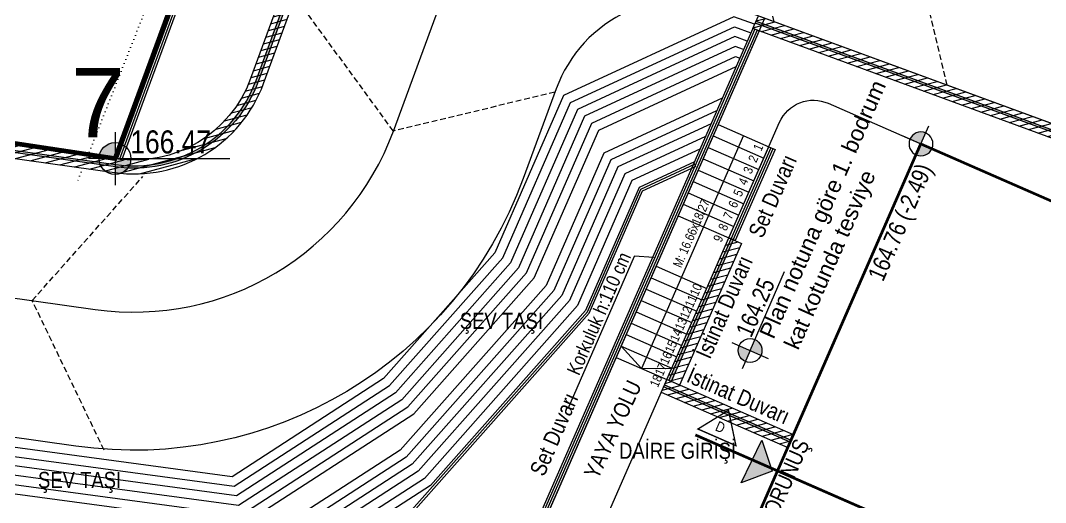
# Model space of a CAD drawing. Header units: millimetres. Extents: x 82776 to 137242, y 11666 to 27998.
# Drawn here: x 90714 to 91270, y 13434 to 13695 of the extents above; entities that cross this region are included whole.
import ezdxf
from ezdxf import colors
from ezdxf.entities.mleader import LeaderData, LeaderLine
from ezdxf.math import Vec2, Vec3
from ezdxf.xclip import XClip

# ---------------------------------------------------------------- set-up
doc = ezdxf.new("R2010")
doc.units = ezdxf.units.MM
doc.header["$XCLIPFRAME"] = 0
for name, pattern in [('( Hidden )', [0.375, 0.25, -0.125]), ('ACAD_ISO03W100', [30, 12, -18]), ('ACAD_ISO07W100', [3, 0, -3]), ('DASHED', [15, 10, -5])]:
    doc.linetypes.add(name, pattern=pattern)
for name, color, linetype in [('0_IFC_Elevation_2', 31, 'Continuous'), ('0_IFC_Elevation_3', 21, 'Continuous'), ('0_IFC_Elevation_4', 11, 'Continuous'), ('0_IFC_Elevation_5', 252, 'Continuous'), ('0_IFC_Hatch', 250, 'Continuous'), ('0_IFC_Notation_Level_200', 160, 'Continuous'), ('0_IFC_Notation_Section_100', 10, 'Continuous'), ('0_IFC_Notation_Section_50', 10, 'Continuous'), ('0_IFC_Parsel Sınırı', 191, 'ACAD_ISO03W100'), ('0_IFC_Stair_Text', 221, 'Continuous'), ('0_IFC_Text_Explanation_200', 231, 'Continuous'), ('0_IFC_Text_Explanation_50', 231, 'Continuous'), ('2_IFC_Handrail', 181, 'Continuous'), ('2_IFC_Wall', 130, 'Continuous')]:
    doc.layers.add(name, color=color, linetype=linetype)
doc.styles.add('IFC_TEXT', font='ARIALN.TTF')
doc.styles.get("Standard").update_dxf_attribs({"font": 'arial.ttf'})

# ---------------------------------------------------------------- blocks, each defined once
blk = doc.blocks.new('ARAZİYOLLAR_2')
at = {"layer": '0_IFC_Parsel Sınırı', "linetype": 'Continuous', "ltscale": 5, "const_width": 10, "elevation": 3462.382507324219}
blk.add_lwpolyline([(5323.214941512706, -760.3737320588407), (5322.251629360501, -1259.594809484639), (5325.078174041729, -2776.599885726391), (5018.849490014028, -2728.203144576619), (5031.985088605412, -4366.893931738785), (5024.548119614512, -5117.043911270666), (5019.312503736554, -5645.149499144391), (7326.438370356453, -6140.940967752001), (7306.799582767824, -6222.554654236374), (6955.596639690702, -6856.284798048175), (5972.947570650409, -8325.054664671916), (6122.956932644527, -8355.312968025379), (6103.698340809176, -8389.268156626553), (5666.076929288887, -9177.730920503163), (2891.340994591672, -8408.380460582064), (-1.402488344923767, -8102.431283175699), (-301.3788362048654, -7769.367876729724), (-295.6665530767495, -5422.988172673227), (-290.6992745532116, -3181.400249641724), (-205.0905786663498, -2247.177706536284), (2.32976163e-08, -1.559819793e-07), (1862.520594674963, -268.3074507984857), (3023.400813295193, -433.0368589719146)], close=True, dxfattribs=at)
at = {"layer": '0_IFC_Parsel Sınırı'}
blk.add_point((5019.312503714522, -5645.14949898803), dxfattribs=at)
blk.add_text('7', height=150, rotation=278.0307205644679, dxfattribs=at).set_placement((5051.856530220437, -5544.359392976344))
blk = doc.blocks.new('VP BLOK YERLERİ')
at = {"layer": '2_IFC_Wall', "color": 131, "lineweight": 80, "elevation": 273663.946533203}
blk.add_lwpolyline([(8456.722387901073, 2098.496771887985), (7330.011743013078, 2591.876060764415), (8039.996573348325, 4213.240159507949), (9166.707218236317, 3719.860870631521)], close=True, dxfattribs=at)
blk = doc.blocks.new('OK')
at = {"layer": '0_IFC_Text_Explanation_50'}
h = blk.add_hatch(color=256, dxfattribs=at)
h.dxf.hatch_style = 1
h.paths.add_polyline_path([(90.04391419666354, 47.43206559401005), (0, 0), (44.06211042869836, -91.74005534593016)])
blk.add_lwpolyline([(90.04391419666354, 47.43206559401005), (0, 0), (44.06211042869836, -91.74005534593016), (90.04391419666354, 47.43206559401005)], dxfattribs=at)
blk = doc.blocks.new('VP_GORUNUS YAZILARI')
at = {"xscale": -0.7000000000000002, "yscale": 0.7, "zscale": 0.7, "rotation": 316.1256817416983}
blk.add_blockref('OK', (6220.125127228136, -1662.45437238476, 349700.6393432616), dxfattribs=at)
at = {"layer": '0_IFC_Text_Explanation_200', "insert": (6213.280180760819, -1600.470989135625, 79499.07531738281), "char_height": 35, "attachment_point": 3, "style": 'IFC_TEXT'}
blk.add_mtext_dynamic_manual_height_columns('\\pxqc;DAİRE GİRİŞİ', width=396.1181429047852, gutter_width=971999.9999999995, heights=[0], dxfattribs=at)
at = {"layer": '0_IFC_Text_Explanation_50', "transparency": 33554687, "insert": (6112.099663903209, -1949.789169451847, 2736.639404296875), "char_height": 35, "attachment_point": 1, "rotation": 66.35170033761237, "style": 'IFC_TEXT'}
blk.add_mtext_dynamic_manual_height_columns('\\pxql;SAĞ YAN GÖRÜNÜŞ ', width=459.6595641928941, gutter_width=12.5, heights=[0], dxfattribs=at)
blk = doc.blocks.new('BLOK KESIT YERLERI')
at = {"layer": '0_IFC_Notation_Section_100', "ltscale": 3, "const_width": 2.999999999999999, "elevation": -76036.6928100586}
blk.add_lwpolyline([(638.6119746856857, 2882.983960337027), (721.054216993216, 2846.883036759922), (704.8835852318734, 2923.682072896692)], close=True, dxfattribs=at)
at = {"layer": '0_IFC_Notation_Section_100', "linetype": 'DASHED', "const_width": 5.999999999999995, "elevation": -76036.6928100586}
blk.add_lwpolyline([(2116.948172300312, 2220.323656384811), (632.9878106657416, 2870.140280813976)], dxfattribs=at)
at = {"layer": '0_IFC_Notation_Section_50', "ltscale": 3, "insert": (648.535728815681, 2891.89546232712, -76036.6928100586), "char_height": 22.5, "attachment_point": 7, "rotation": 336.3105886024642, "style": 'IFC_TEXT'}
blk.add_mtext_dynamic_manual_height_columns('\\pxqc;D', width=74.8458486352053, gutter_width=364499.9999999996, heights=[41.79393588637892], dxfattribs=at)
blk = doc.blocks.new('0_IFC_NOTATION_LEVEL_200')
at = {"layer": '0_IFC_Notation_Level_200'}
h = blk.add_hatch(color=256, dxfattribs=at)
h.dxf.hatch_style = 1
h.paths.add_polyline_path([(0, 1.164153e-10), (0, 576.0000000001164, 0.4142135623730951), (-576.0000000002328, 1.164153e-10)])
h.paths.add_polyline_path([(0, -575.9999999998836, 0.4142135623730951), (576, 1.164153e-10), (0, 1.164153e-10)])
for p, q in [((0, 960.0000000001164), (0, -959.9999999998836)), ((0, 0), (-960.0000000002328, 0)), ((0, 0), (4154.476455913624, 0))]:
    blk.add_line(p, q, dxfattribs=at)
blk.add_circle((0, 0), 575.9999999999998, dxfattribs=at)
at = {"layer": '0_IFC_Notation_Level_200', "style": 'IFC_TEXT'}
for tag, p in [('LEVEL_ABOVE', (549.1352774708066, 185.4269625312881)), ('LEVEL_BELOW', (549.1352774708066, -1005.370475320145))]:
    blk.add_attdef(tag, p, '', height=799.9999999999999, dxfattribs=at)
blk = doc.blocks.new('BLOK KOSE KOTLARI')
at = {"layer": '0_IFC_Notation_Level_200', "linetype": 'ACAD_ISO07W100', "lineweight": 0, "ltscale": 3, "elevation": -346238.2568359374}
blk.add_lwpolyline([(5815.948296931384, 4598.123977499898), (4790.53471424403, 2003.017351215036)], dxfattribs=at)
ref = blk.add_blockref('0_IFC_NOTATION_LEVEL_200', (6622.626975708728, 2089.354275828191, -76036.69281005871), dxfattribs=dict(xscale=-0.045, yscale=0.045, zscale=0.045, rotation=66.35170033954842))
ref.add_attrib('LEVEL_BELOW', '164.76 (-2.49)', (6540.244454907021, 1788.432607443094, -76036.69281005871), dxfattribs={"layer": '0_IFC_Notation_Level_200', "height": 37.4999999999998, "rotation": 66.35170033931517, "style": 'IFC_TEXT'})
ref = blk.add_blockref('0_IFC_NOTATION_LEVEL_200', (4873.637867922749, 2057.55357491225, -348766.2077903747), dxfattribs=dict(xscale=0.06, yscale=0.06, zscale=0.06))
ref.add_attrib('LEVEL_ABOVE', '166.47', (4906.927048692101, 2068.679192385403, -348766.2077903747), dxfattribs={"layer": '0_IFC_Notation_Level_200', "height": 49.99999999999976, "rotation": 4.41894521e-08, "style": 'IFC_TEXT'})
blk = doc.blocks.new('VP_SETLER')
at = {"layer": '0_IFC_Elevation_5'}
h = blk.add_hatch(dxfattribs=at)
h.set_pattern_fill('ANSI31', color=256, scale=3.999999999999998, angle=329.9999999999999)
h.set_pattern_definition([(14.99999999999992, (-100433.7422536335, -46815.49480512386), (-3.287001872801995, 12.26725799387116), [])])
edge = h.paths.add_edge_path()
edge.add_line((1387.663554812665, -195.0575837805372), (1384.395252749804, -224.8918806827205))
edge.add_line((1384.395252749804, -224.8918806827132), (1957.734188039307, -304.6936723500839))
edge.add_line((1957.734188039307, -304.6936723500839), (1867.140431908352, -600.7993055082479))
edge.add_line((1867.140431908352, -600.7993055082479), (4793.3324330647, -1013.836789438392))
edge.add_arc((4835.262352536752, -716.7814379412739), 300.0000000000418, 261.9656710495604, 339.8404310616451)
edge.add_line((5116.8832876956, -820.1721961369622), (5291.876575534712, -343.516697832165))
edge.add_arc((5855.118445853339, -550.2982142239925), 600.000000001107, 82.06899841090598, 159.8404310616341, ccw=False)
edge.add_line((5937.906728187474, 43.96275564488314), (6063.221314653885, 385.3002380142425))
edge.add_line((6063.221314653885, 385.3002380142425), (6625.147735209219, 179.0012504910555))
edge.add_line((6625.147735209219, 179.0012504910555), (6635.486829081681, 207.1633373790391))
edge.add_line((6635.486829081681, 207.1633373790391), (6045.398321638248, 423.8014187748921))
edge.add_line((6045.398321638248, 423.8014187748921), (5917.917707647561, 76.56401363751502))
edge.add_arc((5855.118445853339, -550.2982142239488), 630.0000000010612, 84.27917747250805, 159.8404310616381)
edge.add_line((5263.714482018855, -333.1776220126049), (5088.721194179626, -809.8331203173875))
edge.add_arc((4835.26235253668, -716.781437941303), 270.0000000000052, 261.96567104956847, 339.84043106165103, ccw=False)
edge.add_line((4797.525425011889, -984.1312542887171), (1906.100129690618, -576.0011560331332))
edge.add_line((1906.100129690603, -576.001156033104), (1996.713940528221, -279.8299740792354))
edge.add_line((1996.713940528221, -279.8299740792281), (1387.663554812665, -195.0575837805299))
h = blk.add_hatch(dxfattribs=at)
h.set_pattern_fill('ANSI31', color=256, scale=3.999999999999998, angle=-30.00000000000002)
h.set_pattern_definition([(14.99999999999995, (-100433.7422536335, -46815.49480512386), (-3.287001872802009, 12.26725799387116), [])])
h.paths.add_polyline_path([(8113.572753365632, -1379.440286857731), (8281.465871078792, -993.824456748247), (8308.971864277162, -1005.800279816918), (8129.787025912097, -1417.350861105035), (6178.454643990044, -700.9618820753384), (6190.510627021795, -673.4301134678097)])
h = blk.add_hatch(dxfattribs=at)
h.set_pattern_fill('ANSI31', color=256, scale=3.999999999999998, angle=-30.12049207479674)
h.set_pattern_definition([(14.87950792520323, (-100433.7422536335, -46815.49480512386), (-3.261196783107339, 12.27414337303627), [])])
h.paths.add_polyline_path([(5991.992257945836, -1463.335098230294), (6126.769039292486, -1155.550726941466), (6154.249786729008, -1167.584368133146), (6019.473005382359, -1475.368739421959)])
h = blk.add_hatch(dxfattribs=at)
h.set_pattern_fill('ANSI31', color=256, scale=3.999999999999998, angle=-30.12049207479674)
h.set_pattern_definition([(14.87950792520323, (-101846.2765149606, -45787.40123642599), (-3.261196783107339, 12.27414337303627), [])])
h.paths.add_polyline_path([(5979.958616753705, -1490.815845666613), (6254.598989721402, -1611.079084969722), (6266.632630913417, -1583.598337533403), (5991.992257945836, -1463.335098230294)])
at = {"layer": '0_IFC_Hatch'}
h = blk.add_hatch(color=255, dxfattribs=at)
h.dxf.hatch_style = 1
edge = h.paths.add_edge_path()
edge.add_line((6629.455690989401, 190.7354533610196), (6055.795067564017, 401.3423966645059))
edge.add_line((6055.795067564017, 401.3423966645059), (5929.617470034995, 57.6542061160726))
edge.add_arc((5855.118445853179, -550.2982142237306), 612.5000000008786, 83.01375496617914, 159.5009565086924)
edge.add_line((5281.403149072445, -335.8057709049463), (5105.149082063945, -815.8642478787951))
edge.add_arc((4835.262352536738, -716.7814379413174), 287.4999999999963, 261.9921386018003, 339.8404310616529, ccw=False)
edge.add_line((4795.21102319019, -1001.478015050306), (1882.879193238696, -591.7689750876015))
edge.add_line((1882.879193238681, -591.7689750875724), (1973.970028487907, -294.3330015074753))
edge.add_line((1973.970028487907, -294.3330015074753), (1385.757045278515, -212.4609236171818))
edge.add_line((1385.757045278515, -212.4609236171818), (1386.301762288989, -207.4885408001428))
edge.add_line((1386.301762288989, -207.4885408001428), (1980.468282356829, -290.1892784570664))
edge.add_line((1980.468282356829, -290.1892784570664), (1889.374902432158, -587.633561083996))
edge.add_line((1889.374902432158, -587.6335610839888), (4795.907568048336, -996.5267702309866))
edge.add_arc((4835.262352536709, -716.781437941303), 282.5000000000193, 261.9921386017988, 339.8404310616501)
edge.add_line((5100.455399811282, -814.1410685755399), (5276.714579774663, -334.0686655803584))
edge.add_arc((5855.118445853193, -550.2982142237597), 617.5000000009086, 83.38191910180382, 159.5023288105452, ccw=False)
edge.add_line((5926.285706547219, 63.08704073957051), (6052.824568728058, 407.7592601246142))
edge.add_line((6052.824568728058, 407.7592601246142), (6631.178873301381, 195.429134508784))
edge.add_line((6631.178873301381, 195.429134508784), (6629.455690989401, 190.7354533610196))
h = blk.add_hatch(color=255, dxfattribs=at)
h.dxf.hatch_style = 1
h.paths.add_polyline_path([(8127.446860297947, -1397.675268105682), (8299.803199877802, -1001.808338794071), (8304.387532077511, -1003.804309305516), (8130.149388144856, -1403.99335472002), (6183.477994488916, -689.4902564762015), (6185.487334688558, -684.9016062365117)])
h = blk.add_hatch(color=255, dxfattribs=at)
h.dxf.hatch_style = 1
h.paths.add_polyline_path([(5996.572382509373, -1465.340705091366), (6131.349163860679, -1157.556333804547), (6135.929288433414, -1159.561940669897), (6001.152507082108, -1467.346311956746)])
h = blk.add_hatch(color=255, dxfattribs=at)
h.dxf.hatch_style = 1
h.paths.add_polyline_path([(5986.978240782409, -1474.785409662087), (6261.618613750107, -1595.048648965327), (6259.613006884713, -1599.628773538046), (5984.972633917016, -1479.365534234806)])
at = {"layer": '0_IFC_Elevation_2'}
blk.add_lwpolyline([(1387.663554812665, -195.0575837805372), (1384.395252749804, -224.8918806827132), (1957.734188039307, -304.6936723500839), (1867.140431908352, -600.7993055082479), (4793.332433064716, -1013.836789438428, 0.3535037025364466), (5116.8832876956, -820.1721961369622), (5291.876575534712, -343.516697832165, -0.3529965921644365), (5937.906728187474, 43.96275564488314), (6063.221314653885, 385.3002380142425), (6625.147735209219, 179.0012504910555), (6635.486829081681, 207.1633373790391), (6045.398321638248, 423.8014187748921), (5917.917707647561, 76.56401363751502, 0.3421876556857661), (5263.714482018855, -333.1776220126049), (5088.721194179626, -809.8331203173875, -0.3535037025364371), (4797.525425011889, -984.1312542887171), (1906.100129690603, -576.001156033104), (1996.713940528221, -279.8299740792281)], format="xyb", close=True, dxfattribs=at)
for points in [[(8113.572753365632, -1379.440286857731), (8281.465871078792, -993.824456748247), (8308.971864277162, -1005.800279816918), (8129.787025912097, -1417.350861105035), (6178.454643990044, -700.9618820753384), (6190.510627021795, -673.4301134678097)], [(5991.992257945836, -1463.335098230294), (6126.769039292486, -1155.550726941466), (6154.249786729008, -1167.584368133146), (6019.473005382359, -1475.368739421959)], [(5979.958616753705, -1490.815845666613), (6254.598989721402, -1611.079084969722), (6266.632630913417, -1583.598337533403), (5991.992257945836, -1463.335098230294)]]:
    blk.add_lwpolyline(points, close=True, dxfattribs=at)
at = {"layer": '0_IFC_Elevation_3'}
for points in [[(1867.140431908352, -600.7993055082479), (4793.332433064716, -1013.836789438428, 0.3535037025364895), (5116.8832876956, -820.1721961369622), (5291.876575534828, -343.516697831903, -0.4142137501285274), (6061.900323302616, 12.94352353973954), (7397.639708695715, -477.4439590937545, 0.3363194644088511), (7570.987967305483, -424.3865808297996)], [(8113.572753365632, -1379.440286857731), (6136.739495263508, -653.6892192257218, 0.4142137501286473), (5751.727621379556, -831.9193299116596), (5680.125158013209, -1026.953712528266, -0.3535037025364476), (4709.472594119158, -1607.947492432431), (4176.684556251756, -1532.743462573198, 0.4559071651839926), (3720.777996954756, -1928.81726456921), (3720.777996954741, -3350.898564964547), (3320.777996954741, -3350.898564964547), (3320.777996954756, -1759.435016063187, 0.373713961870111), (2976.684556251756, -1363.36121406719), (1252.251820955425, -1119.954302315585, -0.418430930160103), (743.2680136944981, -433.4508985672873), (793.3134312632028, -112.3312908016523)], [(1120.776843660627, -4960.903699278759), (1120.776843660627, -5072.355632183651, 0.3093057615764172), (1171.779924401431, -5146.915532086205), (2274.825792671589, -5575.898564829622), (3530.761397867581, -5575.898564829622, 0.4142135623738292), (3610.76139786758, -5495.898564829418), (3610.761397867347, -5395.898564842472), (3880.777996965684, -5395.898564823452), (3880.777996965917, -5495.898564813062, 0.4142135623723611), (3960.777996965917, -5575.898564812844), (5135.777996971738, -5575.898564829622, 0.4142135623730951), (5215.777996971738, -5495.898564829622), (5215.777996971738, -5395.898564829622), (5342.77896528237, -5395.898564829622), (5342.778965282429, -5495.898564829622, 0.4142135623730951), (5422.778965282429, -5575.898564829622), (6090.777996972203, -5575.898564829622, 0.4142135623730951), (6170.777996972203, -5495.898564829637), (6170.777996972203, -2903.938464977983, 0.2978834856089458), (6122.867706816702, -2830.656471813927), (5583.927197652752, -2594.657915882344, -0.4142135623727664), (5480.946489353664, -2331.228658361215), (6204.617813544129, -678.6092582625715)], [(5833.42014221393, -2572.908455572164), (5632.061762419471, -2484.734926136415, -0.4142135623730869), (5590.869479099755, -2379.363223127934), (6236.674889723668, -904.5631106923538, -0.4142135623773806), (6342.046592733255, -863.3708273731027), (6543.404972546865, -951.5443568340415)]]:
    blk.add_lwpolyline(points, format="xyb", dxfattribs=at)
for points in [[(6103.488266124638, -909.5547806311223), (6213.411255870727, -957.6893453977099)], [(6158.449760997683, -933.6220630144088), (5937.030763071627, -1439.267815846775)], [(6092.657989052138, -934.2874533239955), (6202.580978798229, -982.4220180905832)], [(6081.827711979641, -959.0201260168832), (6191.750701725847, -1007.154690783471)], [(6070.997434907141, -983.7527987097709), (6180.920424653348, -1031.887363476344)], [(6060.167157834701, -1008.485471402658), (6170.09014758085, -1056.620036169231)], [(6049.336880762202, -1033.218144095546), (6159.259870508351, -1081.352708862119)], [(6038.506603689762, -1057.950816788419), (6148.429593435853, -1106.085381555007)], [(6027.676326617264, -1082.683489481293), (6137.599316363353, -1130.81805424788)], [(6016.846049544765, -1107.41616217418), (6126.769039290913, -1155.550726940768)], [(5968.711484778338, -1217.339151920416), (6078.634474524545, -1265.473716686989)], [(5957.881207705839, -1242.071824613289), (6067.804197452045, -1290.206389379877)], [(5947.050930633398, -1266.804497306177), (6056.973920379547, -1314.939062072764)], [(5936.220653560901, -1291.537169999064), (6046.143643307049, -1339.671734765637)], [(5925.39037648846, -1316.269842691938), (6035.31336623455, -1364.404407458511)], [(5914.560099415961, -1341.002515384825), (6024.483089162051, -1389.137080151398)], [(5903.729822343462, -1365.735188077713), (6013.652812089553, -1413.869752844286)], [(5892.899545270964, -1390.467860770586), (6002.822535017171, -1438.602425537174)], [(5892.899545270964, -1390.467860770601), (5937.030763071568, -1439.267815846761), (6002.822535017171, -1438.602425537174)], [(5882.069268198466, -1415.200533463474), (5991.992257944672, -1463.335098230062)]]:
    blk.add_lwpolyline(points, dxfattribs=at)
at = {"layer": '0_IFC_Elevation_4'}
for points in [[(7587.956321390419, -439.5657029902504), (6254.64735420236, 753.1521993644418), (5678.323299074909, 1187.841518858157), (5616.887091002791, 1212.117023220067), (4809.583179002409, -985.5575158325519, -0.012985502535338), (4794.294583141236, -983.6752149048697), (5608.106302285465, 1231.715133339763), (5685.729765359792, 1201.043502137603), (6264.180641834639, 764.7500390792555), (7581.266687793089, -413.455571632905), (7632.185217454637, -269.1443810288183), (7644.745389289237, -278.7036996746465)], [(6126.769039292486, -1155.550726941466), (6213.411255870727, -957.6893453977099), (6227.151629588931, -963.7061659937752), (6140.509413006032, -1161.567547535247, -0.0153814547442498)]]:
    blk.add_lwpolyline(points, format="xyb", close=True, dxfattribs=at)
for points in [[(6178.454643990044, -700.961882075353), (5467.206115635345, -2325.211837765455, 0.4281908206704149), (5587.871235407656, -2612.760084913156), (6116.850886220927, -2844.396845532188, -0.2978834856086899), (6155.777996972203, -2903.938464977983), (6155.778090411099, -3295.89856840545)], [(6192.561830512204, -706.1410268705513), (5480.946489353664, -2331.228658361288, 0.4287173769584188), (5593.549303801963, -2598.871373801391), (6122.867706816702, -2830.656471813927, -0.2978834856086913), (6170.777996972203, -2903.938464977983), (6170.778090411099, -3295.898564829637)]]:
    blk.add_lwpolyline(points, format="xyb", dxfattribs=at)
at = {"layer": '0_IFC_Elevation_5', "linetype": '( Hidden )', "ltscale": 50}
for points in [[(6225.069893642459, -686.1177918760367), (6140.713586446612, -335.5696305112069), (6431.851771092638, -122.8760541130759)], [(6600.564385484453, -823.9723768427793), (6516.208078288603, -473.4242154779495), (6807.346262934515, -260.730639079833)], [(5749.052330143648, -839.2064224222703), (5398.504222854462, -923.5629543328396), (5185.810459825691, -632.4249060316215)], [(4770.795259245802, -1616.603301518902), (4614.688277720604, -1291.594670373379), (4854.655098191244, -1022.492598524884)]]:
    blk.add_lwpolyline(points, dxfattribs=at)
at = {"layer": '0_IFC_Elevation_5'}
blk.add_lwpolyline([(4218.614475724534, -1235.688111076175), (4751.402513591936, -1310.892140935422, 0.3535037025364076), (5398.504222854405, -923.5629543326359), (5573.497510693632, -446.907456027402, -0.4142137501285108), (5958.509384577526, -268.6773453417263), (7294.248769970625, -759.0648279752058, 0.4370397051408912), (7882.481254018393, -458.6354790650366, 0.4179201332383764)], format="xyb", dxfattribs=at)
for points in [[(6182.473305000705, -691.7846258727222), (6137.623515096041, -675.319007048427), (5767.647292144728, -846.5887980358385), (5618.807276579449, -1188.265537566578), (5377.02885254829, -1461.275908585798), (5048.524365366451, -1674.292698323974), (4127.916618271629, -1549.962914499774), (3740.777996954756, -1937.101535816662), (3740.777996954741, -3350.898564964519)], [(3760.777996954741, -3350.898564964519), (3760.777996954756, -1945.385807064115), (4135.055239588502, -1571.108564430353), (5053.189622644641, -1695.104315853416), (5390.195619040765, -1476.57477280013), (5635.878761941232, -1199.155287313755), (5782.947313970435, -861.5451147134445), (6138.507534928518, -696.9487948711466), (6174.435982979558, -710.1391382777219)], [(6166.39866095841, -728.4936506827507), (6139.391554761111, -718.5785826938663), (5798.247335796026, -876.5014313910651), (5652.950247303015, -1210.045037060932), (5403.362385533182, -1491.873637014418), (5057.85487992283, -1715.915933382857), (4142.193860905376, -1592.254214360917), (3780.777996954756, -1953.670078311581), (3780.777996954741, -3350.898564964519)], [(6158.361338937204, -746.8481630877504), (6140.275574593586, -740.2083705165714), (5813.547357621733, -891.4577480686856), (5670.021732664798, -1220.934786808109), (5416.529152025717, -1507.172501228706), (5062.520137201019, -1736.727550912314), (4149.332482222365, -1613.399864291481), (3800.777996954756, -1961.954349559033), (3800.777996954741, -3350.898564964519)], [(3820.777996954741, -3350.898564964519), (3820.777996954756, -1970.2386208065), (4156.471103539239, -1634.545514222045), (5067.185394479209, -1757.53916844177), (5429.695918518133, -1522.471365443009), (5687.093218026523, -1231.824536555287), (5828.847379447324, -906.4140647462918), (6141.159594426063, -761.8381583392764), (6150.324016916115, -765.2026754927501)], [(3831.777996954741, -3350.898564964519), (3831.777996954756, -1987.522892053952), (4163.609724856113, -1655.691164152624), (5071.850651757398, -1778.350785971212), (5442.862685010666, -1537.770229657311), (5704.164703388247, -1242.714286302464), (5844.147401272916, -921.3703814239124), (6142.043614258655, -783.4679461619816), (6142.286694894909, -783.5571878977789)], [(6112.136423232048, -852.4101632786187), (5855.071840617821, -971.4107763001665), (5729.771931430922, -1259.048910923229), (5413.028483009446, -1616.707981280589), (5083.513794952902, -1830.379829794838), (4181.456278148354, -1708.555288979042), (3881.777996954756, -2008.233570172611), (3881.777996954741, -3350.898564964519)], [(6100.031987758601, -880.0525807988888), (5870.371862443528, -986.3670929777873), (5746.843416792704, -1269.938660670406), (5426.195249501979, -1632.006845494892), (5088.17905223115, -1851.191447324294), (4188.594899465228, -1729.700938909606), (3901.777996954756, -2016.517841420064), (3901.777996954741, -3350.898564964519)], [(6087.927552285094, -907.6949983191589), (5885.671884269118, -1001.323409655408), (5763.914902154487, -1280.828410417583), (5439.362015994396, -1647.305709709166), (5092.844309509281, -1872.003064853736), (4195.733520782101, -1750.84658884017), (3921.777996954756, -2024.802112667531), (3921.777996954741, -3350.898564964519)], [(6075.823116811589, -935.3374158394143), (5900.97190609471, -1016.279726333028), (5780.986387516271, -1291.718160164761), (5452.52878248693, -1662.604573923468), (5097.50956678747, -1892.814682383178), (4202.872142098975, -1771.992238770748), (3941.777996954755, -2033.086383914997), (3941.777996954741, -3350.898564964519)], [(6063.718681338141, -962.9798333596991), (5916.271927920417, -1031.236043010649), (5798.057872878053, -1302.607909911938), (5465.695548979347, -1677.903438137742), (5102.174824065659, -1913.626299912634), (4210.010763415848, -1793.137888701312), (3961.777996954756, -2041.370655162449), (3961.777996954742, -3350.898564964519)], [(6051.614245864694, -990.6222508799545), (5931.571949746008, -1046.192359688255), (5815.129358239778, -1313.497659659115), (5478.862315471822, -1693.202302352059), (5106.840081343849, -1934.437917442075), (4217.149384732838, -1814.283538631876), (3981.777996954756, -2049.654926409901), (3981.777996954741, -3350.898564964519)]]:
    blk.add_lwpolyline(points, dxfattribs=at)
at = {"layer": '2_IFC_Handrail'}
for points in [[(7636.38644958708, -272.3418624955084), (7583.496565658904, -422.158948752025), (6261.002879290565, 760.8840925076511), (5683.260943264832, 1196.642841044449), (5611.033231857946, 1225.182429966531), (4799.360927621673, -984.3839186642581)], [(7640.565919438158, -275.5227810850775), (7585.726443524662, -430.862325871145), (6257.825116746492, 757.0181459360465), (5680.79212116987, 1192.24217995131), (5613.96016143031, 1218.649726593299), (4804.454661679411, -985.0180614364072)], [(6131.349163860679, -1157.556333804547), (6217.991380443812, -959.6949522631913)], [(6135.929288433356, -1159.561940669897), (6222.571505016546, -961.7005591285559)], [(4165.731878655846, -3350.898564964519), (4105.809044557172, -2088.258438480363), (4222.635851338404, -1971.431631699132), (5130.552112102174, -2094.047406753642), (5819.397229580223, -1316.220097095924), (5935.396955202464, -1049.93143885766), (6053.714707189371, -995.1596578733152)], [(4170.737506229547, -3350.898564964547), (4110.908253333779, -2090.230297515649), (4224.420506667651, -1976.718044181776), (5132.526616642849, -2099.35945872443), (5823.665100920669, -1318.942534532703), (5939.221960658804, -1053.670518027066), (6055.815168514047, -999.6970648666756)]]:
    blk.add_lwpolyline(points, dxfattribs=at)
blk.add_lwpolyline([(6629.455690989401, 190.7354533610196), (6055.795067564017, 401.3423966645059), (5929.617470034995, 57.6542061160726, 0.3467072166038205), (5281.403149072445, -335.8057709049463), (5105.149082063945, -815.8642478787951, -0.3533737896036478), (4795.21102319019, -1001.478015050306), (1882.879193238681, -591.7689750875724), (1973.970028487907, -294.3330015074753), (1385.757045278515, -212.4609236171818), (1386.301762288989, -207.4885408001428), (1980.468282356829, -290.1892784570664), (1889.374902432158, -587.6335610839888), (4795.907568048352, -996.526770231023, 0.3533737896036459), (5100.455399811282, -814.1410685755399), (5276.714579774663, -334.0686655803584, -0.344915396754387), (5926.285706547219, 63.08704073957051), (6052.824568728058, 407.7592601246142), (6631.178873301381, 195.429134508784)], format="xyb", close=True, dxfattribs=at)
for points in [[(8127.446860297947, -1397.675268105682), (8299.803199877802, -1001.808338794071), (8304.387532077511, -1003.804309305516), (8130.149388144856, -1403.99335472002), (6183.477994488916, -689.4902564762015), (6185.487334688558, -684.9016062365117)], [(5996.572382509373, -1465.340705091366), (6131.349163860679, -1157.556333804547), (6135.929288433414, -1159.561940669897), (6001.152507082108, -1467.346311956746)], [(5986.978240782409, -1474.785409662087), (6261.618613750107, -1595.048648965327), (6259.613006884713, -1599.628773538046), (5984.972633917016, -1479.365534234806)]]:
    blk.add_lwpolyline(points, close=True, dxfattribs=at)
for points in [[(6183.157039497412, -702.6882636737573), (5471.786240208137, -2327.217444630733, 0.4283600060558815), (5589.765301296779, -2608.131117269878), (6118.856493086205, -2839.81672095944, -0.2978834856086934), (6160.777996972203, -2903.938464977968), (6160.778090411099, -3295.898567213517)], [(6187.859435004779, -704.414645272147), (5476.36636478093, -2329.22305149601, 0.4285353956738581), (5591.65800753492, -2603.501554244242), (6120.862099951483, -2835.236596386676, -0.2978834856086884), (6165.777996972203, -2903.938464977983), (6165.778090411098, -3295.89856602157)]]:
    blk.add_lwpolyline(points, format="xyb", dxfattribs=at)
ref = blk.add_blockref('0_IFC_NOTATION_LEVEL_200', (6172.487929289477, -1400.151337046409), dxfattribs=dict(xscale=0.045, yscale=0.045, zscale=0.045, rotation=66.35170033029685))
ref.add_attrib('LEVEL_ABOVE', '164.25', (6174.725785544797, -1374.238618178002), dxfattribs={"layer": '0_IFC_Notation_Level_200', "height": 37.49999999999981, "rotation": 66.35170020415995, "style": 'IFC_TEXT'})
at = {"layer": '0_IFC_Notation_Level_200', "insert": (6191.405313172392, -1363.455138007833), "char_height": 35, "attachment_point": 1, "rotation": 66.14776237641993}
blk.add_mtext_dynamic_manual_height_columns('Plan notuna göre 1. bodrum kat kotunda tesviye', width=640.6501107798005, gutter_width=12.50000000000002, heights=[213.424394278171], dxfattribs=at)
at = {"layer": '0_IFC_Stair_Text', "transparency": 33554687, "char_height": 19.99999999999997, "style": 'IFC_TEXT'}
for s, width, gutter_width, insert, attachment_point, rotation in [('1', 21.1162618731325, 12.50000000000012, (6178.418210826363, -960.8065184131847), 1, 66.35170034103137), ('2', 21.1162618731325, 12.50000000000012, (6167.587933756658, -985.5391911072802), 1, 66.35170034103137), ('3', 21.1162618731325, 12.50000000000012, (6156.757656683403, -1010.271863799804), 1, 66.35170034103137), ('4', 21.1162618731325, 12.50000000000012, (6145.927379610032, -1035.004536492342), 1, 66.35170034103137), ('5', 21.1162618731325, 12.50000000000012, (6135.097102534739, -1059.737209183979), 1, 66.35170034103137), ('M: 16.66x18/27', 190.1854289880782, 12.50000000000001, (6067.598455959945, -1069.286569657313, -346238.2568359374), 3, 66.35170034101269), ('6', 21.1162618731325, 12.50000000000012, (6124.266825463521, -1084.469881877376), 1, 66.35170034103137), ('7', 21.1162618731325, 12.50000000000012, (6113.436548388927, -1109.20255456939), 1, 66.35170034103137), ('8', 21.1162618731325, 12.50000000000012, (6102.606271316079, -1133.935227262074), 1, 66.35170034103137), ('9', 21.1162618731325, 12.50000000000012, (6091.77599424358, -1158.667899954962), 1, 66.35170034103137), ('10', 21.1162618731325, 12.50000000000012, (6040.699582533926, -1275.82749134679), 1, 66.35170034103137), ('11', 21.1162618731325, 12.50000000000012, (6029.869305461427, -1300.560164039678), 1, 66.35170034103137), ('12', 21.1162618731325, 12.50000000000012, (6019.039028390267, -1325.292836733119), 1, 66.35170034103137), ('13', 21.1162618731325, 12.50000000000012, (6008.208751316546, -1350.025509425424), 1, 66.35170034103137), ('14', 21.1162618731325, 12.50000000000012, (5997.378474244047, -1374.758182118312), 1, 66.35170034103137), ('15', 21.1162618731325, 12.50000000000012, (5986.548197171549, -1399.4908548112), 1, 66.35170034103137), ('16', 21.1162618731325, 12.50000000000012, (5975.71792009905, -1424.223527504087), 1, 66.35170034103137), ('17', 21.1162618731325, 12.50000000000012, (5964.887643026552, -1448.956200196975), 1, 66.35170034103137), ('18', 21.1162618731325, 12.50000000000012, (5954.057365954053, -1473.688872889863), 1, 66.35170034103137)]:
    blk.add_mtext_dynamic_manual_height_columns(s, width=width, gutter_width=gutter_width, heights=[0], dxfattribs=dict(at, insert=insert, attachment_point=attachment_point, rotation=rotation))
at = {"layer": '0_IFC_Text_Explanation_200', "attachment_point": 1, "style": 'IFC_TEXT'}
for s, width, gutter_width, insert, char_height, rotation in [('Set Duvarı', 275.848565349483, 972000.0000000002, (6167.650485639708, -1144.484964542891), 34.99999999999996, 66.4721924158115), ('İstinat Duvarı', 275.848565349483, 972000.0000000002, (6053.401286376305, -1406.979037858182), 34.99999999999996, 66.4721924158115), ('İstinat Duvarı', 275.848565349483, 972000.0000000002, (6046.126926612705, -1435.257473783029), 34.99999999999996, 336.4721924158115), ('\\pxqc;YAYA YOLU', 278.4155723563276, 971999.9999999995, (5799.904713563053, -1690.36447001771, 76036.6928100586), 35, 64.9962491725163), ('Set Duvarı', 275.848565349483, 972000.0000000002, (5693.284139724928, -1661.862435441217), 34.99999999999996, 66.4721924158115)]:
    blk.add_mtext_dynamic_manual_height_columns(s, width=width, gutter_width=gutter_width, heights=[0], dxfattribs=dict(at, insert=insert, char_height=char_height, rotation=rotation))
at = {"layer": '0_IFC_Text_Explanation_200', "char_height": 34.99999999999998, "attachment_point": 1, "style": 'IFC_TEXT'}
for insert in [(5542.71952828778, -1318.287154038684), (4627.314851833173, -1663.780621200727)]:
    blk.add_mtext_dynamic_manual_height_columns('\\pxt3;ŞEV TAŞI', width=439.5235451016922, gutter_width=12.5, heights=[0], dxfattribs=dict(at, insert=insert))
at = {"layer": '0_IFC_Text_Explanation_50'}
ml = blk.add_multileader_mtext('Standard', dxfattribs=at)
ml.set_content('Korkuluk h:110 cm', color=256, style='IFC_TEXT')
ml.set_leader_properties()
ml.build(insert=Vec2(0, 0))
ml.multileader.update_dxf_attribs({"text_right_attachment_type": 6, "dogleg_length": 0.36})
ctx = ml.context
ctx.base_point, ctx.char_height, ctx.plane_origin, ctx.plane_x_axis, ctx.plane_y_axis = Vec3(5788.924897043751, -1447.97396652344), 30, Vec3(5805.266658569235, -1225.855491752256), Vec3(0.3991941022926188, 0.9168664399435668), Vec3(-0.9168664399435668, 0.3991941022926188)
ctx.right_attachment, ctx.text_align_type = 6, 2
notes = []
notes.append((ctx, [(1, (1, 1, 0), (5921.413103259357, -1195.641110203796), (-0.3991941022926185, -0.916866439943567), 0.3600000000000018, [(0, [(5966.810603874575, -1198.395072975618)], 0, [])])]))
ctx.mtext.insert, ctx.mtext.text_direction, ctx.mtext.rotation, ctx.mtext.alignment, ctx.mtext.flow_direction = Vec3(5887.463813339957, -1183.433927319522), Vec3(0.3991941022926188, 0.9168664399435668), 1.160158618670906, 3, 5
for ctx, leaders in notes:
    for number, flags, end, landing, length, lines in leaders:
        leader = LeaderData()
        leader.index, (leader.has_last_leader_line, leader.has_dogleg_vector, leader.attachment_direction) = number, flags
        leader.last_leader_point, leader.dogleg_vector, leader.dogleg_length = Vec3(end), Vec3(landing), length
        for number, points, colour, breaks in lines:
            line = LeaderLine()
            line.index, line.vertices, line.color, line.breaks = number, Vec3.list(points), colors.encode_raw_color(colour), breaks
            leader.lines.append(line)
        ctx.leaders.append(leader)
blk = doc.blocks.new('VAZIYET PLANI')
ref = blk.add_blockref('ARAZİYOLLAR_2', (720.2656217206386, 2186.118171058406, -3462.382507324219), dxfattribs=dict(rotation=81.96927943568697))
XClip(ref).set_block_clipping_path([(-2265.3035932210114, 407.7926608023845), (-647.0130053806643, -11062.316078094693), (8996.370837995048, -9701.753797133511), (7378.0802501547005, 1768.3549417635659)])
for name, p in [('VP BLOK YERLERİ', (720.2656217206386, 2186.118171058901, -3462.382507324219)), ('VP_GORUNUS YAZILARI', (2216.857222522435, 7350.902687946742, -3462.382507324219))]:
    blk.add_blockref(name, p)
blk.add_blockref('VP_SETLER', (2216.857222522435, 7350.902687401583))
for name, p in [('BLOK KOSE KOTLARI', (2137.635219361226, 4310.004054740944, 346238.2568359374)), ('BLOK KESIT YERLERI', (7637.634682707721, 2897.184498433737, 346238.2568359374))]:
    blk.add_blockref(name, p)

msp = doc.modelspace()

# ---------------------------------------------------------------- block references
at = {"xscale": 0.25, "yscale": 0.25, "zscale": 0.25}
msp.add_blockref('VAZIYET PLANI', (89012.66178083458, 12028.61909459709, -86559.56420898432), dxfattribs=at)

doc.saveas('drawing.dxf')
